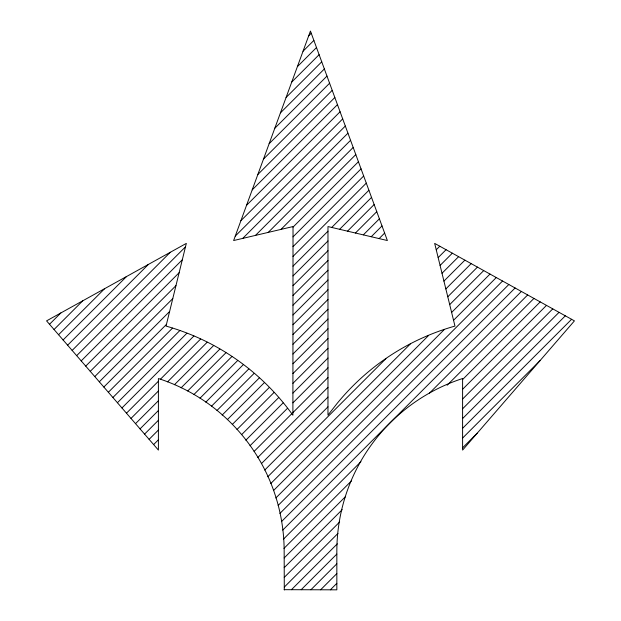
<?xml version="1.0" encoding="UTF-8"?>
<svg xmlns="http://www.w3.org/2000/svg" width="621" height="621" viewBox="0 0 621 621"><rect width="100%" height="100%" fill="white"/><g stroke="black" fill="none" stroke-linecap="round" stroke-linejoin="round"><path stroke-width="0.93" d="M308.684 35.832L311.253 33.262M303.04 51.24L313.877 40.404M297.389 66.641L316.493 47.538M49.517 324.278L60.827 312.961M291.738 82.05L319.116 54.671M54.043 329.51L82.725 300.828M286.095 97.458L321.74 61.813M58.568 334.735L104.615 288.687M280.444 112.859L324.356 68.947M63.094 339.966L126.505 276.555M274.793 128.268L326.98 76.08M67.619 345.198L148.403 264.414M269.149 143.676L329.596 83.222M72.145 350.43L170.294 252.281M263.498 159.077L332.219 90.356M76.67 355.654L185.477 246.855M257.847 174.485L334.843 97.489M81.204 360.886L182.302 259.788M252.196 189.886L337.459 104.631M85.729 366.118L179.127 272.72M246.553 205.295L340.083 111.764M90.255 371.35L175.953 285.652M240.901 220.703L342.699 118.898M94.78 376.582L172.778 298.585M235.25 236.104L345.323 126.04M99.306 381.806L169.603 311.517M242.718 238.402L347.946 133.173M103.831 387.038L166.428 324.449M255.472 235.398L350.562 140.307M108.357 392.27L172.514 328.113M268.233 232.394L353.186 147.449M112.89 397.502L179.865 330.519M280.995 229.397L355.802 154.582M117.416 402.726L186.89 333.252M293.027 227.115L358.426 161.716M121.941 407.958L193.915 335.984M293.019 236.88L361.049 168.858M126.467 413.19L158.402 381.255M160.397 379.26L200.622 339.035M293.011 246.646L363.665 175.991M130.992 418.422L158.402 391.013M167.546 381.868L207.181 342.233M293.011 256.403L366.289 183.125M135.518 423.654L158.402 400.77M174.439 384.725L213.74 345.431M293.003 266.168L327.973 231.198M331.723 227.449L368.905 190.267M140.051 428.878L158.402 410.528M181.099 387.83L219.842 349.087M292.996 275.934L327.973 240.956M339.625 229.304L371.529 197.4M144.577 434.11L158.402 420.285M187.713 390.966L225.935 352.751M292.988 285.699L327.973 250.713M347.519 231.159L374.152 204.534M149.102 439.342L158.402 430.043M193.868 394.576L232.029 356.415M292.98 295.464L327.973 260.471M355.422 233.022L376.768 211.676M153.628 444.574L158.402 439.8M200.024 398.177L237.711 360.49M292.972 305.221L327.973 270.228M363.316 234.878L379.392 218.809M205.792 402.167L243.385 364.574M292.965 314.987L327.973 279.986M371.218 236.741L382.008 225.943M211.466 406.243L248.827 368.89M292.957 324.752L327.973 289.743M379.113 238.596L384.632 233.077M216.993 410.473L254.074 373.4M292.957 334.517L327.973 299.501M222.155 415.069L259.314 377.91M292.949 344.282L327.973 309.258M227.317 419.664L264.507 382.474M292.941 354.04L327.973 319.015M232.316 424.422L269.312 387.434M292.933 363.805L327.973 328.773M236.997 429.499L274.109 392.387M292.926 373.57L327.973 338.523M241.623 434.63L278.72 397.533M292.918 383.336L327.973 348.28M245.815 440.196L283.06 402.951M292.91 393.101L327.973 358.038M436.237 249.774L439.784 246.226M250.007 445.762L287.399 408.362M292.902 402.858L327.973 367.795M438.162 257.606L446.064 249.704M254.113 451.413L291.738 413.78M292.895 412.623L327.973 377.552M440.087 265.439L452.336 253.182M257.754 457.53L327.973 387.31M442.005 273.271L458.616 256.667M261.394 463.646L327.973 397.067M443.93 281.103L464.888 260.145M264.732 470.058L327.973 406.825M445.855 288.936L471.168 263.622M267.767 476.788L385.92 358.635M447.78 296.776L477.448 267.108M270.795 483.511L410.287 344.018M449.705 304.608L483.72 270.585M273.488 490.574L428.482 335.581M451.622 312.441L490 274.063M275.825 497.995L444.147 329.673M453.547 320.273L496.28 277.54M278.161 505.416L502.552 281.026M279.9 513.435L508.832 284.503M281.476 521.617L515.112 287.981M282.741 530.109L521.384 291.459M283.355 539.253L360.948 461.659M429.491 393.116L527.664 294.944M283.968 548.397L351.626 480.739M447.136 385.23L533.944 298.422M284.162 557.953L345.594 496.528M462.598 379.516L540.216 301.899M284.193 567.679L342.225 509.647M462.598 389.274L546.496 305.385M284.239 577.398L339.64 521.997M462.598 399.031L552.775 308.862M284.278 587.109L337.979 533.408M462.598 408.789L559.047 312.34M291.451 589.702L337.319 543.825M462.598 418.546L565.327 315.817M301.177 589.725L336.838 554.064M462.598 428.304L571.599 319.303M310.904 589.756L336.838 563.821M462.598 438.061L539.983 360.685M320.63 589.787L336.838 573.579M462.598 447.819L477.2 433.217M330.356 589.818L336.838 583.336M284.162 589.678L336.838 589.834L336.838 551.401A181.697 181.697 0 0 1 462.598 378.531L462.598 450.085L574.433 320.871L434.669 243.393L454.976 326.087A234.109 234.109 0 0 0 336.993 403.58L327.973 415.131L327.973 226.564L387.372 240.537L310.438 31.05L233.628 240.537L293.027 226.564L292.895 415.224A234.094 234.094 0 0 0 166.024 326.087L186.331 243.393L46.567 320.871L158.402 450.085L158.402 378.531A181.689 181.689 0 0 1 284.162 551.401L284.294 589.95"/></g></svg>
